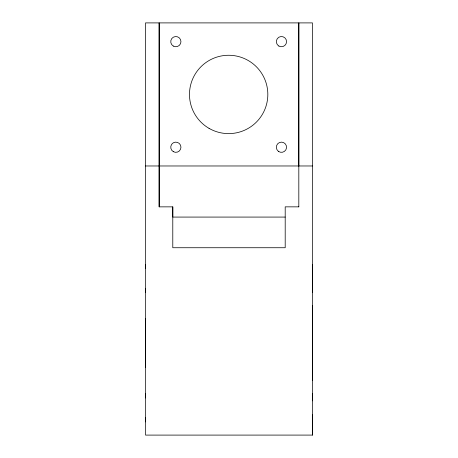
<?xml version="1.0" encoding="UTF-8"?>
<svg xmlns="http://www.w3.org/2000/svg" width="458" height="458" viewBox="0 0 458 458"><rect width="100%" height="100%" fill="white"/><g stroke="black" fill="none" stroke-linecap="round" stroke-linejoin="round"><path stroke-width="0.69" d="M145.541 291.883L145.541 292.359L145.541 288.271M145.535 268.52L145.535 264.426L145.541 264.901M145.547 417.719L145.547 421.807L145.547 421.331M145.547 397.968L145.547 393.874L145.547 394.349M159.161 206.861L159.161 22.9L159.166 206.861L172.792 206.856L172.786 247.738L285.202 247.732L285.197 206.85L298.822 206.85M172.786 206.856L172.786 217.081L285.197 217.075M298.816 165.973L298.816 22.9L298.822 206.861M312.465 417.713L312.465 421.801L312.465 421.326M312.465 397.956L312.465 393.869L312.465 400.853M312.453 288.265L312.453 292.353L312.453 264.421L312.453 268.514M145.541 165.979L312.459 165.973M312.47 435.089L145.547 435.1L145.529 22.9L312.448 22.9L312.47 435.089L312.465 414.816M145.541 319.747L145.541 318.923L145.541 367.299L145.541 366.474M312.459 310.661L312.459 305.641L312.459 380.581L312.459 361.849M173.296 151.661A5.112 5.112 0 0 0 180.956 147.236A5.112 5.112 0 0 0 173.296 142.81A5.112 5.112 0 0 0 173.296 151.661M173.296 46.063A5.112 5.112 0 0 0 180.956 41.638A5.112 5.112 0 0 0 173.296 37.212A5.112 5.112 0 0 0 173.296 46.063M278.893 46.063A5.112 5.112 0 0 0 286.559 41.638A5.112 5.112 0 0 0 278.893 37.212A5.112 5.112 0 0 0 278.893 46.063M278.355 151.306A5.112 5.112 0 0 0 286.519 147.888A5.112 5.112 0 0 0 279.477 142.524A5.112 5.112 0 0 0 278.355 151.306M209.066 128.366A39.176 39.176 0 0 0 267.827 94.44A39.176 39.176 0 0 0 209.066 60.513A39.176 39.176 0 0 0 209.066 128.366"/></g></svg>
